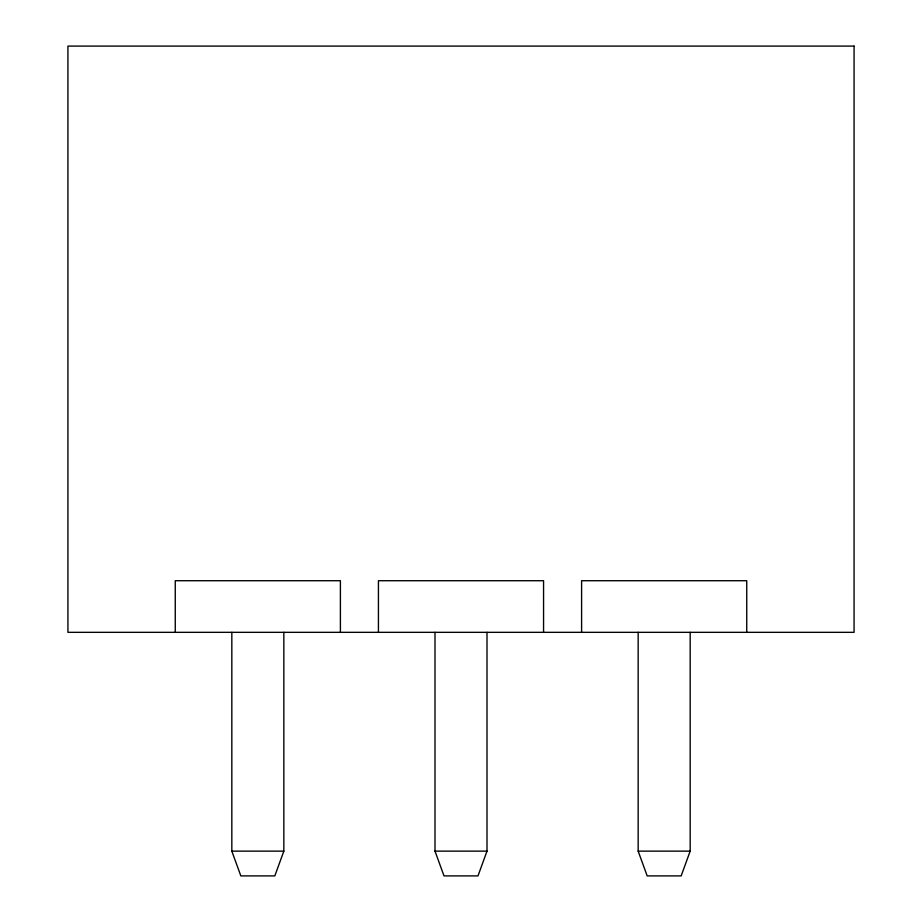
<?xml version="1.0" encoding="UTF-8"?>
<svg xmlns="http://www.w3.org/2000/svg" width="922" height="922" viewBox="0 0 922 922"><rect width="100%" height="100%" fill="white"/><g stroke="black" fill="none" stroke-linecap="round" stroke-linejoin="round"><path stroke-width="1.38" d="M283.838 632.331L283.838 851.133L274.825 875.9L240.838 875.9L231.825 851.133L231.825 632.331M487 632.331L487 851.133L477.988 875.9L444.012 875.9L435 851.133L435 632.331M690.175 632.331L690.175 851.133L681.162 875.9L647.175 875.9L638.162 851.133L638.162 632.331M231.825 851.133L283.838 851.133M435 851.133L487 851.133M638.162 851.133L690.175 851.133M746.739 632.331L746.739 580.722L581.598 580.722L581.598 632.331M543.565 632.331L543.565 580.722L378.435 580.722L378.435 632.331M340.402 632.331L340.402 580.722L175.261 580.722L175.261 632.331M854.072 46.1L67.928 46.1L67.928 632.331L854.072 632.331L854.072 46.1"/></g></svg>
